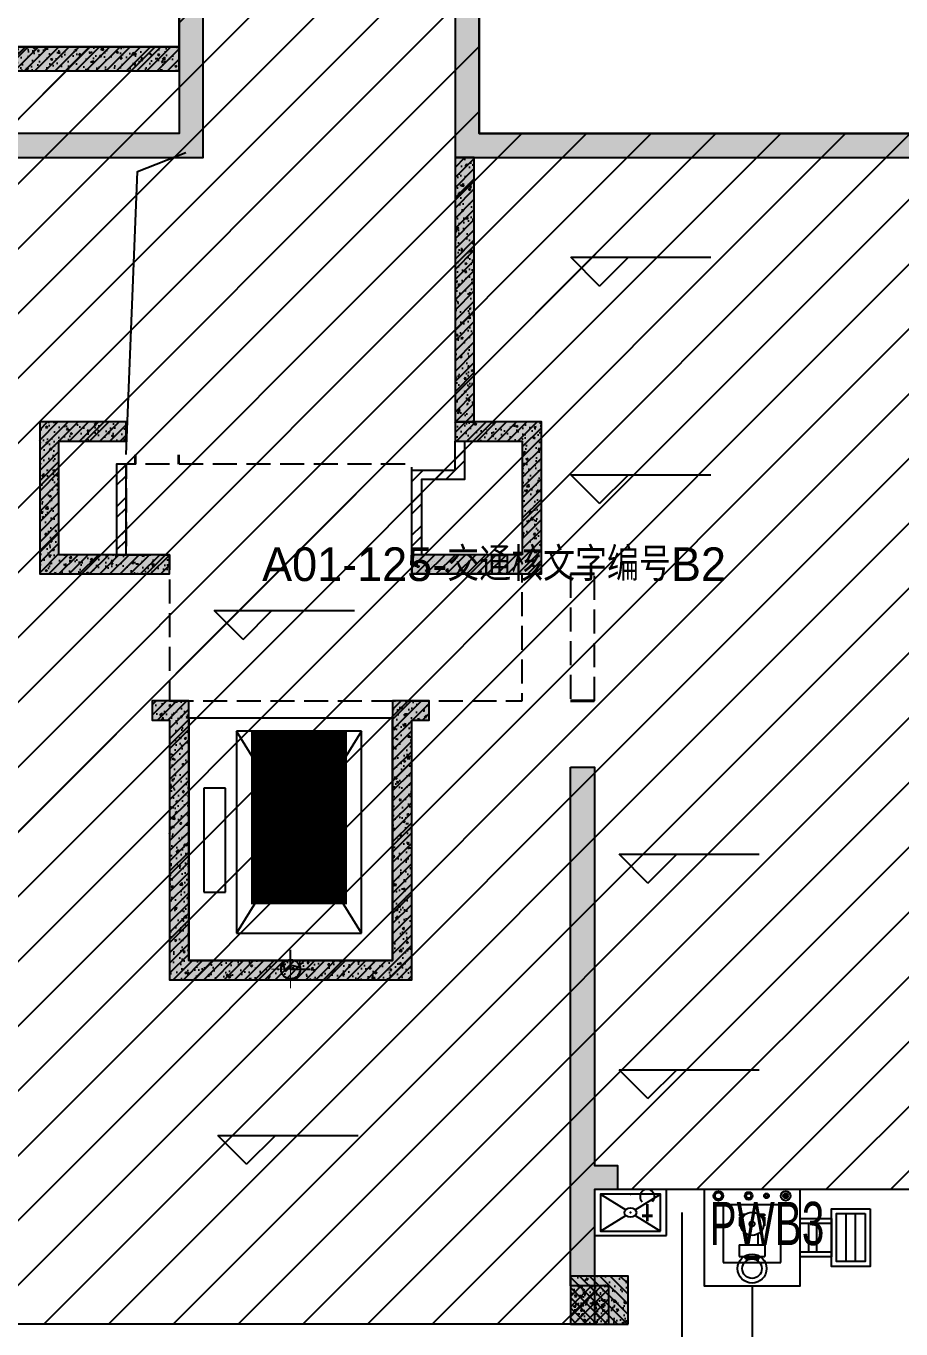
# Model space of a CAD drawing. Extents: x -1338203 to 1886333, y -783476 to 1038610.
# Drawn here: x 811754 to 820855, y -350601 to -337055 of the extents above; entities that cross this region are included whole.
import ezdxf

# ---------------------------------------------------------------- set-up
doc = ezdxf.new("R2010")
doc.units = 0
doc.header["$LTSCALE"] = 1000
doc.header["$MEASUREMENT"] = 0
for name, pattern in [('A-01-平面B2$0$DASH', [0.35, 0.25, -0.1]), ('A01-125-交通核文字编号B2$0$DASH', [0.35, 0.25, -0.1]), ('负二层集水坑及排水沟$0$负二层集水坑及排水沟$0$CONTINOUS', [0])]:
    doc.linetypes.add(name, pattern=pattern)
for name, color, linetype in [('0P-EQUIP-CW', 7, 'Continuous'), ('0P-PIPE-CW', 3, 'Continuous'), ('A-01-平面B2$0$0A-A-SYMB-ELEV', 150, 'Continuous'), ('A-01-平面B2$0$0A-B-D&W', 135, 'Continuous'), ('A-01-平面B2$0$0A-S-WALL', 255, 'Continuous'), ('A-125-交通核B2$0$0A-E-EVTR', 2, 'Continuous'), ('A-125-交通核B2$0$0A-O-HOLE', 52, 'Continuous'), ('A01-125-交通核文字编号B2$0$0A-A-SYMB-ELEV', 150, 'Continuous'), ('A01-125-交通核文字编号B2$0$0A-A-SYMB-NAME', 13, 'Continuous'), ('M01预留预埋-B2$0$0M-A-LD', 4, 'Continuous'), ('p-a-core', 1, 'Continuous'), ('S-01-墙柱B2_B1$0$0S-CC-LINE', 52, 'Continuous'), ('S-01-墙柱B2_B1$0$0S-CW-HATCH', 251, 'Continuous'), ('S-01-墙柱B2_B1$0$0S-CW-HATCH-UP', 251, 'Continuous'), ('S-01-墙柱B2_B1$0$0S-CW-LINE', 72, 'Continuous'), ('S001地下二墙柱$0$S001地下二墙柱$0$0A-P-PKNG-STRP', 40, 'Continuous'), ('S001地下二墙柱$0$S001地下二墙柱$0$0S-CC-LINE', 52, 'Continuous'), ('S001地下二墙柱$0$S001地下二墙柱$0$0S-CW-HATCH', 251, 'Continuous'), ('S001地下二墙柱$0$S001地下二墙柱$0$0S-CW-HATCH-UP', 251, 'Continuous'), ('负二层集水坑及排水沟$0$负二层集水坑及排水沟$0$0P-A-LEAD', 3, 'Continuous'), ('负二层集水坑及排水沟$0$负二层集水坑及排水沟$0$P001-预留预埋-B1$0$0A-O-FIXT', 6, 'Continuous'), ('负二层集水坑及排水沟$0$负二层集水坑及排水沟$0$P001-预留预埋-B1$0$0P-EQUIP-WW', 7, 'Continuous'), ('负二层集水坑及排水沟$0$负二层集水坑及排水沟$0$P001-预留预埋-B1$0$A-001-平面B1$0$0A-A-HATH', 8, 'Continuous'), ('负二层集水坑及排水沟$0$负二层集水坑及排水沟$0$P001-预留预埋-B1$0$A-001-平面B1$0$0A-P-ROOF-DRAN', 190, 'Continuous'), ('负二层集水坑及排水沟$0$负二层集水坑及排水沟$0$P001-预留预埋-B1$0$P001-预留预埋-B1$0$0P-EQUIP-WW', 7, 'Continuous'), ('负二层集水坑及排水沟$0$负二层集水坑及排水沟$0$给排水设备', 7, '负二层集水坑及排水沟$0$负二层集水坑及排水沟$0$CONTINOUS')]:
    doc.layers.add(name, color=color, linetype=linetype)
for name, color, linetype, plot in [('A-001-主楼相对位置参照$0$AAD-A-MARK', 6, 'Continuous', False), ('A-01-平面B2$0$AAD-A-MARK', 6, 'Continuous', False), ('A-125-交通核B2$0$AAD-A-MARK', 6, 'Continuous', False), ('A01-125-交通核文字编号B2$0$AAD-A-MARK', 6, 'Continuous', False), ('A01-125-交通核文字编号B2$0$AAD-A-XM', 6, 'Continuous', False), ('M01预留预埋-B2$0$AAD-A-MARK', 6, 'Continuous', False), ('S-01-墙柱B2_B1$0$AAD-A-MARK', 6, 'Continuous', False)]:
    doc.layers.add(name, color=color, linetype=linetype, plot=plot)
doc.styles.add('A01-125-交通核文字编号B2$0$AAD-TXT', font='aad-txt.shx', dxfattribs={"width": 0.7, "bigfont": 'aad-hztxt.shx'})
doc.styles.add('负二层集水坑及排水沟$0$负二层集水坑及排水沟$0$P001-预留预埋-B1$0$P001-预留预埋-B1$0$AAD-TXT', font='AAD-TXT.shx', dxfattribs={"width": 0.7, "height": 3, "bigfont": 'AAD-HZTXT.shx'})
pattern_1 = [(45, (0, 0), (-168.3798022700466, 168.3798022700466), []), (45, (112.25325, 0), (-168.3798022700466, 168.3798022700466), [])]
pattern_2 = [(45, (0, 0), (-53.03300858899106, 53.03300858899107), []), (49.99999999999999, (0, 0), (215.178054780226, -18.82564049477853), [22.5, -247.5]), (355, (0, 0), (-41.6254000839, 225.6576401100035), [18, -198]), (100.4514, (17.9315039999783, -1.568802000023425), (173.5528145142065, 206.8318626182861), [19.122057, -210.3426336]), (46.18420000000002, (0, 60), (320.1723145876933, -49.65570429870542), [33.74999999999972, -371.2499999999977]), (96.6356, (26.68102349992841, 55.86200790014118), (280.398811664611, 292.2353612701325), [28.6830864, -315.5139]), (351.1842, (0, 60), (280.3985835400882, 292.2355802775974), [27, -297]), (21, (30, 45), (179.0721156355385, -120.7856671996016), [22.5, -247.5]), (326.0000000000001, (30, 45), (72.99459957647451, 217.5450135140559), [18, -198]), (71.4514, (44.92266990011558, 34.93451819987968), (252.066788574447, 96.75914901298572), [19.122057, -210.3426336]), (37.50000000000001, (0, 0), (3.647956595187201, 99.86815614939344), [0, -195.6, 0, -201, 0, -198.75]), (7.499999999999999, (0, 0), (78.92086123264458, 118.3235135647081), [0, -114.6, 0, -191.1, 0, -75.75]), (327.5, (-66.89999999990687, 0), (160.1467308517227, -6.766461520313927), [0, -75, 0, -234, 0, -310.5]), (317.5, (-96.89999999990687, 0), (174.9558508027159, 30.03149469969532), [0, -97.5, 0, -155.4, 0, -220.5])]

# ---------------------------------------------------------------- blocks, each defined once
blk = doc.blocks.new('A-001-主楼相对位置参照')
at = {"layer": 'A-001-主楼相对位置参照$0$AAD-A-MARK'}
blk.add_lwpolyline([(47081.23301893484, -183159.9998517036), (49201.23301893485, -183159.9998521805), (49201.23301899446, -180639.99985075), (47081.23301899445, -180639.9998502731)], close=True, dxfattribs=at)
blk = doc.blocks.new('A-125-交通核B2$0$xx')
at = {"layer": 'A-125-交通核B2$0$0A-E-EVTR'}
for p, q in [((1798.285380422996, 2384.999999999971), (498.2853804229962, 2384.999999999971)), ((498.2853804229962, 2384.999999999971), (498.2853804229962, 285.0000000000146)), ((1798.285380422996, 285.0000000000146), (498.2853804229962, 2384.999999999971)), ((1798.285380422996, 2384.999999999971), (498.2853804229962, 285.0000000000146)), ((1798.285380422996, 285.0000000000146), (1798.285380422996, 2384.999999999971)), ((380.830784950449, 1791.391621498824), (155.8307849504491, 1791.391621498824)), ((155.8307849504491, 1791.391621498824), (155.8307849504489, 711.3916214987657)), ((380.830784950449, 711.3916214987657), (380.830784950449, 1791.391621498824)), ((155.8307849504489, 711.3916214987657), (380.830784950449, 711.3916214987657)), ((498.2853804229962, 285.0000000000146), (1798.285380422996, 285.0000000000146))]:
    blk.add_line(p, q, dxfattribs=at)
blk = doc.blocks.new('A-125-交通核B2')
h = blk.add_hatch()
h.set_pattern_fill('ANSI32', color=256, scale=50)
h.set_pattern_definition(pattern_1)
h.paths.add_polyline_path([(1360, 4310), (1260, 4310), (1260, 5189.999999999886), (1710, 5189.999999999886), (1710, 5489.999999999884), (1810, 5489.999999999883), (1810, 5089.999999999886), (1360, 5089.999999999886)])
h = blk.add_hatch()
h.set_pattern_fill('ANSI32', color=256, scale=50)
h.set_pattern_definition(pattern_1)
h.paths.add_polyline_path([(-1712.500000000002, 5250), (-1810, 5250), (-1810, 4310), (-1712.500000000002, 4310)])
for points in [[(1360, 4310), (1260, 4310), (1260, 5189.999999999886), (1710, 5189.999999999886), (1710, 5489.999999999884), (1810, 5489.999999999883), (1810, 5089.999999999886), (1360, 5089.999999999886)], [(-1712.500000000002, 5250), (-1810, 5250), (-1810, 4310), (-1712.500000000002, 4310)]]:
    blk.add_lwpolyline(points, close=True)
at = {"layer": 'A-125-交通核B2$0$0A-O-HOLE', "flags": 128}
blk.add_lwpolyline([(-1710, 5350), (-1593.142190692946, 8294.126962363254), (-1090, 8489.999999949592)], dxfattribs=at)
at = {"layer": 'A-125-交通核B2$0$AAD-A-MARK'}
for q in [(0, 200), (200, 0)]:
    blk.add_line((0, 0), q, dxfattribs=at)
blk.add_circle((0, 0), 100, dxfattribs=at)
blk.add_blockref('A-125-交通核B2$0$xx', (-1060, 90))
blk = doc.blocks.new('A01-125-交通核文字编号B2')
at = {"layer": 'A01-125-交通核文字编号B2$0$0A-A-SYMB-ELEV'}
for p, q in [((-494.5125119400909, 3428.45492932036), (-794.5125119400909, 3728.45492932036)), ((-794.5125119400909, 3728.45492932036), (664.0464705591439, 3728.45492932036)), ((-494.5125119400909, 3428.45492932036), (-194.5125119400909, 3728.45492932036))]:
    blk.add_line(p, q, dxfattribs=at)
at = {"layer": 'A01-125-交通核文字编号B2$0$0A-A-SYMB-NAME', "linetype": 'A01-125-交通核文字编号B2$0$DASH', "flags": 128}
blk.add_lwpolyline([(-1260, 2789.999999998254), (2410, 2789.999999997007), (2410, 4110), (1260, 4110), (1260, 5250), (-1709.999999999999, 5250.000000000003), (-1712.500000000002, 4310), (-1260, 4310)], close=True, dxfattribs=at)
at = {"layer": 'A01-125-交通核文字编号B2$0$AAD-A-MARK'}
for q in [(0, 200), (200, 0)]:
    blk.add_line((0, 0), q, dxfattribs=at)
blk.add_circle((0, 0), 100, dxfattribs=at)
at = {"layer": 'A01-125-交通核文字编号B2$0$AAD-A-XM', "style": 'A01-125-交通核文字编号B2$0$AAD-TXT'}
blk.add_text('A01-125-交通核文字编号B2', height=350, dxfattribs=at).set_placement((-296.6812086407444, 4036.037805302753))
blk = doc.blocks.new('A-01-平面B2')
at = {"layer": 'A-01-平面B2$0$0A-A-SYMB-ELEV'}
for p, q in [((3213.121388485655, 7102.352851792937), (2913.121388485655, 7402.352851792937)), ((2913.121388485655, 7402.352851792937), (4371.68037098489, 7402.352851792937)), ((3213.121388485655, 7102.352851792937), (3513.121388485655, 7402.352851792937)), ((3213.121388485655, 4841.446363672381), (2913.121388485655, 5141.446363672381)), ((2913.121388485655, 5141.446363672381), (4371.68037098489, 5141.446363672381)), ((3213.121388485655, 4841.446363672381), (3513.121388485655, 5141.446363672381)), ((3716.614833111409, 895.2742673113244), (3416.614833111409, 1195.274267311324)), ((3416.614833111409, 1195.274267311324), (4875.173815610644, 1195.274267311324)), ((3716.614833111409, 895.2742673113244), (4016.614833111409, 1195.274267311324)), ((3716.614833111409, -1344.727083853679), (3416.614833111409, -1044.727083853679)), ((3416.614833111409, -1044.727083853679), (4875.173815610644, -1044.727083853679)), ((3716.614833111409, -1344.727083853679), (4016.614833111409, -1044.727083853679)), ((-457.4148710644804, -2026.964943459432), (-757.4148710644804, -1726.964943459432)), ((-757.4148710644804, -1726.964943459432), (701.1441114347544, -1726.964943459432)), ((-457.4148710644804, -2026.964943459432), (-157.4148710644804, -1726.964943459432))]:
    blk.add_line(p, q, dxfattribs=at)
at = {"layer": 'A-01-平面B2$0$0A-B-D&W', "linetype": 'A-01-平面B2$0$DASH'}
blk.add_lwpolyline([(2910, 2789.999999998952), (3160, 2789.999999998952), (3160, 4110), (2910, 4110)], close=True, dxfattribs=at)
at = {"layer": 'A-01-平面B2$0$AAD-A-MARK'}
for q in [(0, 200), (200, 0)]:
    blk.add_line((0, 0), q, dxfattribs=at)
blk.add_circle((0, 0), 100, dxfattribs=at)
blk.add_blockref('A-125-交通核B2', (0, 0))
at = {"layer": 'A-01-平面B2$0$0A-S-WALL'}
blk.add_blockref('A01-125-交通核文字编号B2', (0, 0), dxfattribs=at)
blk = doc.blocks.new('A-001-主楼组合参照B2')
at = {"ltscale": 0.002}
h = blk.add_hatch(dxfattribs=at)
h.set_pattern_fill('ANSI31', color=8, scale=300)
h.set_pattern_definition([(45, (-290759.7580399357, -7878.096521442116), (-336.7596045400933, 336.7596045400933), [])])
h.paths.add_polyline_path([(66281.2331245013, -186940.2985313081), (66281.2331245013, -185540.2985321602), (62441.23312550061, -185540.2987123799), (62441.23312550061, -181550.2985321602), (55141.23312550061, -181550.2985321602), (55141.23312550061, -185540.2990549848), (51301.23103445512, -185540.2992352045), (51301.23103445512, -186940.2985283216), (44981.23312550061, -186940.298366589), (44981.23312550061, -185540.2985321603), (41131.23316977848, -185540.2985321603), (41131.23316977848, -181650.298521692), (37391.68398198416, -181650.298521692), (37391.68398198416, -179560.2984945478), (38191.2331748188, -179560.2985321605), (38191.2331748188, -176360.2984955478), (41051.23312550061, -176360.2985331602), (41051.2331735522, -174560.2985321603), (42851.29555012775, -174560.2985321603), (42851.2331690148, -173660.2985216923), (46981.23312550061, -173660.2985321605), (46981.23312550061, -172090.2984945478), (50101.2331740607, -172090.2985321603), (50101.23312550061, -174560.2984945478), (67481.2331245013, -174560.2984945478), (67481.2331245013, -172090.2985321603), (70601.23312550061, -172090.2984945478), (70601.2331735522, -174560.2984945478), (76531.2331740607, -174560.2984945478), (76531.2331740607, -176360.2984955478), (79391.23312550061, -176360.2984955478), (79391.2331740607, -179560.2984945478), (80191.23312550061, -179560.2984945478), (80191.2331740607, -182110.2984945478), (81091.2331740607, -182110.2985321603), (81091.23312550061, -185540.2984945478), (72601.23312550061, -185540.2984945478), (72601.23312550061, -186940.2984953998)])
h.paths.add_polyline_path([(2291.232276478084, -185540.2985785123), (9781.232275478309, -185540.2985785123), (9781.232275478309, -186540.298578512), (9631.232276478084, -186540.2985785118), (9631.232276478084, -186940.2985785123), (16251.23227647808, -186940.2985785123), (16251.23227647808, -186540.2985785118), (16101.23227547831, -186540.298578512), (16101.23227547831, -185540.2985785123), (23691.23227547831, -185540.2985785123), (23691.23227547831, -179560.2985785123), (22891.23227547831, -179560.2985785123), (22891.23227547831, -176360.2985785123), (20031.23227547831, -176360.2985785123), (20031.23227547831, -174560.2985785123), (18231.13172222464, -174560.2985785123), (18231.13172222464, -173660.2985785123), (14101.23227547831, -173660.2985785123), (14101.23227547831, -172090.2985785123), (10981.23227547831, -172090.2985785123), (10981.23227547831, -174560.2985785123), (-6398.767723521916, -174560.2985785123), (-6398.767723521916, -172090.2985785123), (-9518.767724521691, -172090.2985785123), (-9518.767724521691, -174560.2985785123), (-15448.76772452169, -174560.2985785123), (-15448.76772452169, -176360.2985785123), (-18308.76772452169, -176360.2985785123), (-18308.76772452169, -179560.2985785123), (-19108.76772452169, -179560.2985785123), (-19108.76772452169, -181610.2985785122), (-20008.76772452169, -181610.2985785122), (-20008.76772452169, -185540.2985785253), (-11518.76772452169, -185540.2985785123), (-11518.76772502181, -186540.2985785123), (-11668.7677235154, -186540.2985785123), (-11668.7677235154, -186940.2985785123), (-5048.767723521916, -186940.2985785123), (-5048.767723515397, -186540.2985785123), (-5198.767723515397, -186540.2985785123), (-5198.767723521916, -185540.2985785123), (-1358.767723515397, -185540.2985785123), (-1358.767723515397, -181550.2985785122), (2291.232276478084, -181550.2985785122)])
h.paths.add_polyline_path([(-109958.7612749783, -168806.1891832975), (-109958.7612691789, -173536.1891834346), (-109708.7612749792, -173536.1891833699), (-103818.7612749829, -173536.1891834874), (-103818.761274982, -177236.1891834413), (-99248.76127499505, -177236.1891834215), (-99248.76127499505, -178036.18918342), (-92868.76126927859, -178036.18918342), (-92868.76126927952, -177236.1891834659), (-71298.76126929256, -177236.189183469), (-71298.76126929256, -178036.18918342), (-64918.7612635761, -178036.18918342), (-64918.76126357983, -177236.1891834659), (-54208.76126359007, -177236.1891834659), (-54208.761263591, -168806.1891834316), (-59108.76126921247, -168806.1891711009), (-59108.76126921247, -167906.1891711006), (-62058.76126937452, -167906.189171247), (-62058.76126937452, -168806.1891711009), (-64368.7612635761, -168806.1891832975), (-64368.7612635761, -167456.1891832975), (-66168.76126925531, -167456.1891832975), (-66168.76126925531, -165386.1891709544), (-69468.76126918918, -165386.1891709558), (-69468.76126920874, -167386.1891832859), (-71848.76126930187, -167386.1891832851), (-71848.76126924413, -168806.189183286), (-82158.76126925531, -168806.1891771933), (-82158.76126917521, -167906.1891709485), (-85208.7612691957, -167906.1891711006), (-85208.7612691957, -168806.1891711009), (-92318.76126924134, -168806.1891835518), (-92318.76126926276, -167386.1891837005), (-94698.76126924786, -167386.1891834291), (-94698.76126925531, -165386.1891709551), (-97998.76126925531, -165386.1891709539), (-97998.76126925531, -167456.1891834188), (-99798.76126925158, -167456.1891834186), (-99798.76127499505, -168806.1891832975)])
h.paths.add_polyline_path([(-115663.7569348987, -225243.7857859249), (-115663.7569348987, -225843.7857859249), (-115413.7569348987, -225843.7857859249), (-115413.7569348987, -225243.7857859249), (-114083.7569348987, -225243.7857859249), (-114083.7569348987, -225843.7857859249), (-113833.7569348987, -225843.7857859249), (-113833.7569348987, -225243.7857859249), (-112008.7569348987, -225243.7857859248), (-112008.7569348987, -225843.7857859249), (-111588.7569348987, -225843.7857859249), (-111588.7569348987, -225243.7857859249), (-92908.75693489867, -225243.7857859249), (-92908.75693489867, -225843.7857859249), (-92488.75693489867, -225843.7857859249), (-92488.75693489867, -225243.7857859249), (-90663.75693489867, -225243.7857859249), (-90663.75693489867, -225843.7857859249), (-90413.75693489867, -225843.7857859249), (-90413.75693489867, -225243.7857859249), (-89083.75693489867, -225243.7857859249), (-89083.75693489867, -225843.7857859249), (-88833.75693489867, -225843.7857859249), (-88833.75693489867, -225243.7857859252), (-82963.75693489867, -225243.7857859252), (-82963.75693489867, -225843.7857859249), (-82713.75693489867, -225843.7857859249), (-82713.75693489867, -225243.7857859249), (-81383.75693489867, -225243.7857859249), (-81383.75693489867, -225843.7857859249), (-81133.75693489867, -225843.7857859249), (-81133.75693489867, -225243.7857859249), (-79308.75693489867, -225243.7857859249), (-79308.75693489867, -225843.7857859249), (-78888.75693489867, -225843.7857859249), (-78888.75693489867, -225243.7857859249), (-60208.75693489867, -225243.7857859248), (-60208.75693489867, -225843.7857859249), (-59788.75693489867, -225843.7857859249), (-59788.75693489867, -225243.7857859249), (-57963.75693489867, -225243.7857859249), (-57963.75693489867, -225843.7857859249), (-57713.75693489867, -225843.7857859249), (-57713.75693489867, -225243.7857859249), (-56383.75693489867, -225243.7857859249), (-56383.75693489867, -225843.7857859249), (-56133.75693489867, -225843.7857859249), (-56133.75693489867, -225243.7857859249), (-53248.75693489867, -225243.7857859249), (-53248.75693488936, -216463.7857859784), (-53248.75693488843, -216463.7857880258), (-56518.75693488098, -216463.785787997), (-56518.75693485443, -216463.7857859249), (-59958.75693489867, -216463.7857859248), (-59958.75693489867, -215463.7857859249), (-67988.75693489867, -215463.7857859249), (-67988.75693489867, -211893.7857859249), (-71108.75693489867, -211893.7857859249), (-71108.75693489867, -215463.7857859249), (-79138.75693489867, -215463.7857859249), (-79138.75693489867, -216463.7857859249), (-81758.75504769175, -216463.7857608667), (-81758.75504769175, -215463.785828924), (-83908.76013395959, -215463.7857370347), (-83908.76013395959, -216463.7856689774), (-86598.75693489867, -216463.7856940356), (-87848.75693495455, -216463.7857859249), (-92658.75693489867, -216463.7857859249), (-92658.75693489867, -215463.7857859249), (-100688.7569348987, -215463.7857859249), (-100688.7569348987, -211893.7857859249), (-103808.7569348987, -211893.7857859249), (-103808.7569349583, -215463.7857859249), (-111838.7569348987, -215463.7857859249), (-111838.7569348987, -215463.778743452), (-114238.7569348931, -215463.7788353413), (-114238.7569348931, -215463.7856940356), (-116458.756825553, -215463.7857859285), (-116458.7570442806, -216463.7857859212), (-118548.7571535825, -216463.7856940356), (-118548.7570442406, -221293.7879517402), (-119248.7632341522, -221293.7879937084), (-119248.7632341522, -221893.7879937084), (-118548.7602174289, -221893.7879937084), (-118548.7569348987, -223843.7809536252), (-119248.763234115, -223843.7809955936), (-119248.763234115, -224443.7809955936), (-118548.7569348987, -224443.7809536252), (-118548.7569348987, -225243.7857859249)])
h.paths.add_polyline_path([(-11948.76700253668, -235160.2985359748), (-15608.76700253668, -235160.2985359748), (-15608.76700253668, -237713.5560672852), (-16508.76700253668, -237713.5560672852), (-16508.76700253668, -241140.2985359879), (-8018.767002536682, -241140.2985359748), (-8018.767003037734, -242140.2985359748), (-8168.767002536682, -242140.2985359748), (-8168.767002536682, -242540.2985359748), (-1548.767002536682, -242540.298535975), (-1548.767002536682, -242140.298535975), (-1698.767001538305, -242140.2985359748), (-1698.767001538305, -241140.298535975), (13281.23299746332, -241140.298535975), (13281.23299746332, -242140.2985359748), (13131.23299746332, -242140.2985359748), (13131.23299746332, -242540.2985359748), (19751.23299746332, -242540.2985359748), (19751.23299746332, -242140.2985359748), (19601.23299746332, -242140.2985359748), (19601.23299746332, -241140.2985359748), (27191.23299746332, -241140.2985359748), (27191.23299746332, -239340.2985359748), (27191.23304551211, -239340.2985359748), (27191.23304551211, -237140.2985358062), (27191.23299746332, -237140.2985358062), (27191.23299746332, -235250.2984237619), (23441.23299746332, -235250.2984237619), (23441.23299746332, -230950.2983570985), (23441.23299746332, -230160.2985359748), (21531.23299746332, -230160.2985359753), (17601.23299746332, -230160.2985359753), (17601.52712125261, -227690.2985359748), (14481.52712125261, -227690.2985359748), (14481.23299746332, -230160.2985359748), (-2898.767001538305, -230160.2985359748), (-2898.767001538305, -227690.2985359748), (-6018.767002536682, -227690.2985359748), (-6018.767002536682, -230160.2985359748), (-9948.767002536682, -230160.2985359748), (-11948.76700253668, -230160.2985359748)])
h.paths.add_polyline_path([(67491.23229324841, -237139.9998558274), (67491.23229401116, -235159.999855996), (71151.23229324794, -235159.999855996), (71151.23229324841, -234559.999855996), (73051.23229324841, -234559.999855996), (73051.23229324841, -230159.9998559959), (77081.23229324841, -230159.999855996), (77080.93816945818, -227689.999855996), (80200.93816945818, -227689.999855996), (80201.23229324841, -230159.999855996), (97581.23229224817, -230159.999855996), (97581.23229224817, -227689.999855996), (100701.2322932484, -227689.999855996), (100701.2322932484, -230159.999855996), (104631.2322932484, -230159.999855996), (106631.2322932484, -230159.999855996), (106631.2322932484, -231959.999855996), (109491.2322932484, -231959.999855996), (109491.2322932484, -235159.999855996), (110291.2322932484, -235159.999855996), (110291.2322932484, -237713.257387306), (111191.2322932484, -237713.257387306), (111191.2322932484, -241139.999856009), (102701.2322932484, -241139.999855996), (102701.2322937485, -242139.999855996), (102851.2322932484, -242139.999855996), (102851.2322932484, -242539.999855996), (96231.23229324841, -242539.999855996), (96231.23229324841, -242139.999855996), (96381.23229224817, -242139.999855996), (96381.23229224817, -241139.999855996), (81401.23229324841, -241139.999855996), (81401.23229324841, -242139.999855996), (81551.23229324841, -242139.9998559955), (81551.23229324841, -242539.999855996), (74931.23229324841, -242539.999855996), (74931.23229324841, -242139.999855996), (75081.23229324841, -242139.999855996), (75081.23229324841, -241139.999855996), (67491.23229324841, -241139.999855996), (67491.23229324841, -239339.999855996)])
h.paths.add_polyline_path([(11810.72601094865, -302464.7122348832), (13795.7470119854, -302220.4619652765), (17696.32407989795, -301740.5088564857), (17394.38181419042, -299289.0335956084), (20491.02751642303, -298908.0015827207), (20792.96978213009, -301359.476843597), (25884.45497300685, -300732.9864286719), (26492.75564002548, -305675.69523174), (29132.84460410872, -305350.8410156242), (28524.54393708915, -300408.1322125561), (38042.87436600938, -299236.9331309021), (37741.22402247298, -296785.4219499681), (40837.86972569837, -296404.3899369583), (41139.52006923431, -298855.9011178924), (45040.10263646976, -298375.947332428), (47025.13193277246, -298131.6960421153), (47635.76015855395, -303094.2692828734), (50474.35205226694, -302744.9899377254), (51268.3637707883, -302647.2894216004), (51580.18199404958, -305181.4349219284), (52178.19982720283, -310041.5235503284), (48297.46755293082, -310519.0348228897), (48117.94285455183, -309060.0382901131), (44465.48894935404, -309509.4606642824), (44587.61459500552, -310501.9753123728), (44736.49179173284, -310483.6564656604), (44785.34204979544, -310880.6623249209), (38214.89507903275, -311689.1340958558), (38166.04482097016, -311292.1282365952), (38314.92201720015, -311273.8093899438), (38192.79637204413, -310281.2947417925), (23324.92694372847, -312110.7369061121), (23447.05258888449, -313103.2515542634), (23595.92978610727, -313084.9327074896), (23644.78004416986, -313481.9385667506), (17074.33307340764, -314290.4103376855), (17025.48281534505, -313893.4044784249), (17174.36001256783, -313875.0856316515), (17052.23436741135, -312882.5709835001), (1787.359078842448, -314760.8634060043), (1909.484723998467, -315753.3780541557), (2058.361921221251, -315735.0592073823), (2107.212179283844, -316132.0650666428), (-4463.234791478375, -316940.5368375777), (-4512.085049540969, -316543.5309783171), (-4363.20785231865, -316525.2121315437), (-4485.333497474669, -315532.6974833923), (-12911.78286028025, -316569.5442107695), (-13330.67382316641, -313165.21896761), (-12437.4106398311, -313055.3058869696), (-12507.02225759183, -312489.5725373559), (-12748.83103498048, -310524.3935341835), (-11954.81931645959, -310426.6930180584), (-12345.62138095987, -307250.6461439739), (-9507.029487246415, -306901.3667988268), (-9726.855648528086, -305114.8404321541), (-7940.226588892518, -304895.8488561726), (-8050.13966953312, -304002.5856728373), (-3951.156865628669, -303497.3721730416), (-4142.894128524465, -301939.124175443), (-1046.248426291859, -301558.0921625552), (-744.5980827559251, -304009.6033434892), (7185.593955974327, -303033.8194386902), (7796.222181755817, -307996.3926794484), (12421.35423673061, -307427.2854756413)])
h.paths.add_polyline_path([(118675.7859663961, -301882.809409273), (118078.7053500742, -297020.9645447106), (118078.5068137946, -297019.3479245001), (118009.0274021446, -296453.598323043), (117767.6778670328, -294488.3628660979), (116973.6433389063, -294585.8778297879), (116583.5834841465, -291409.7397172834), (113744.9100460953, -291758.3557124749), (113525.5013777933, -289971.7780241912), (111540.4150574778, -290215.565433416), (107639.7204380578, -290694.6076925431), (107338.9349182204, -288242.9902351153), (104242.2002585281, -288623.2985935061), (104542.9857783655, -291074.916050934), (87292.58565581567, -293193.4286369771), (86991.5082054229, -290741.8470313875), (83894.77354474016, -291122.1553899002), (84195.85099513293, -293573.7369954897), (80295.15637571295, -294052.7792546166), (78310.07005539746, -294296.5666638416), (78919.53857846209, -299259.28246463), (76080.86514040898, -299607.8984598218), (75286.8306122825, -299705.4134235118), (75598.05663160351, -302239.6317223347), (76015.75496586668, -305640.8215212679), (83549.15755146206, -304715.6483032462), (83671.05125557748, -305708.191463465), (83522.16978205112, -305726.4755190959), (83570.92726389621, -306123.4927831589), (90141.56298413989, -305316.5564586243), (90092.80550229526, -304919.5391945612), (89943.9240292625, -304937.8232501313), (89822.03032465023, -303945.2800899736), (104690.3268628216, -302119.3123950005), (104812.2205674339, -303111.8555551582), (104663.3390934102, -303130.1396108497), (104712.0965752553, -303527.1568749131), (111282.7322954994, -302720.2205503787), (111233.9748136543, -302323.2032863157), (111085.0933396306, -302341.4873420075), (110963.1996350179, -301348.9441818497), (114616.7046459892, -300901.0549714464), (114795.7921093565, -302359.3094186358)])
at = {"color": 3, "flags": 128}
blk.add_lwpolyline([(55141.23312550061, -185540.2990549848), (51301.23103445512, -185540.2992352045), (51301.23103445512, -186940.2985283216), (44981.23312550061, -186940.298366589), (44981.23312550061, -185540.2985321603), (41131.23316977848, -185540.2985321603), (41131.23316977848, -181650.298521692), (37391.68398198416, -181650.298521692), (37391.68398198416, -179560.2984945478), (38191.2331748188, -179560.2985321605), (38191.2331748188, -176360.2984955478), (41051.23312550061, -176360.2985331602), (41051.2331735522, -174560.2985321603), (42851.29555012775, -174560.2985321603), (42851.2331690148, -173660.2985216923), (46981.23312550061, -173660.2985321605), (46981.23312550061, -172090.2984945478), (50101.2331740607, -172090.2985321603), (50101.23312550061, -174560.2984945478), (67481.2331245013, -174560.2984945478)], dxfattribs=at)
for name, p in [('A-001-主楼相对位置参照', (0, 0)), ('A-01-平面B2', (48141.23301892844, -183249.9998517036))]:
    blk.add_blockref(name, p)
blk = doc.blocks.new('负二层集水坑及排水沟$0$负二层集水坑及排水沟$0$P001-预留预埋-B1$0$EREF')
at = {"layer": '负二层集水坑及排水沟$0$负二层集水坑及排水沟$0$P001-预留预埋-B1$0$P001-预留预埋-B1$0$0P-EQUIP-WW'}
for p, q in [((81747.61029841239, 163901.8890703158), (81729.8301059063, 163919.6692628131)), ((81767.15199817432, 163904.7980108609), (81732.73904644139, 163939.2109625765)), ((81777.32869463315, 163917.071954704), (81745.01299027959, 163949.3876590416)), ((81103.99980262993, 163834.5187664595), (81103.99980277999, 163234.5187664595)), ((81703.99980262993, 163834.5187666095), (81103.99980262993, 163834.5187664595)), ((81703.99980277999, 163234.5187666095), (81703.99980262993, 163834.5187666095)), ((81273.99396533542, 163705.8754898618), (81273.99144363916, 163614.7692400278)), ((81273.99396533542, 163705.8754898618), (81306.35644787084, 163705.8745941126)), ((81273.99476870784, 163734.9004898267), (81273.99432239006, 163718.7754898328)), ((81273.99432239006, 163718.7754898328), (81317.24217958655, 163718.7742927913)), ((81273.99476870784, 163734.9004898267), (81336.54807109112, 163734.8987584369)), ((81471.45709098649, 163734.8950243401), (81534.01039336977, 163734.8932929503)), ((81490.76208985527, 163718.7694899978), (81534.00994705176, 163718.7682929563)), ((81501.64710746217, 163705.8691887345), (81534.00958999735, 163705.8682929853)), ((81534.00958999735, 163705.8682929853), (81534.00706830132, 163614.7620431513)), ((81534.01039336977, 163734.8932929503), (81534.00994705176, 163718.7682929563)), ((81273.99144363916, 163614.7692400278), (81284.68583291885, 163614.7689440218)), ((81344.53595044499, 163529.2100339993), (81344.53282884212, 163416.4297876656)), ((81463.45782528038, 163529.2067424044), (81463.4547036775, 163416.4264960708)), ((81523.31267902162, 163614.762339157), (81534.00706830132, 163614.7620431513)), ((81269.95470393036, 163416.4318518857), (81269.95135654567, 163295.4943520515)), ((81269.95470393036, 163416.4318518857), (81538.03282858926, 163416.4244318501)), ((81538.03282858926, 163416.4244318501), (81538.02948120458, 163295.4869320159)), ((81103.99980277999, 163234.5187664595), (81703.99980277999, 163234.5187666095)), ((81269.95135654567, 163295.4943520515), (81538.02948120458, 163295.4869320159)), ((81328.00117794855, 163289.042745321), (81328.00092131586, 163279.7708703009)), ((81328.00092131586, 163279.7708703009), (81479.9790461146, 163279.7666637546)), ((81328.00117794855, 163289.042745321), (81479.97930274729, 163289.0385387747)), ((81344.52904629766, 163279.770412825), (81344.52829115733, 163252.4879858228)), ((81344.52948145743, 163295.4922878309), (81344.52930293034, 163289.0422878451)), ((81463.45092113281, 163279.7671212302), (81463.45016599249, 163252.484694228)), ((81463.45135629282, 163295.4889962365), (81463.45117776573, 163289.0389962508)), ((81479.97930274729, 163289.0385387747), (81479.9790461146, 163279.7666637546))]:
    blk.add_line(p, q, dxfattribs=at)
blk.add_lwpolyline([(80903.99977579265, 163992.4480580656), (80903.99977579288, 162992.4480584114), (81903.99980282591, 162992.4480584117), (81903.99980282568, 163992.4480580659)], close=True, dxfattribs=at)
for centre, radius in [((81053.9998025712, 163926.0587668021), 50), ((81053.9998025712, 163926.0587668021), 35), ((81368.99980261753, 163926.0587668471), 40), ((81368.99980261753, 163926.0587668471), 25), ((81553.9998025677, 163926.0587669146), 25), ((81553.9998025677, 163926.0587669146), 15), ((81753.99980256421, 163926.058766977), 50), ((81753.99980256421, 163926.058766977), 25), ((81403.99980268005, 163634.5187665344), 120.9374998739999), ((81403.99980268005, 163634.5187665344), 26.99999999999999), ((81403.98694872367, 163170.1187671535), 150.9703123427099), ((81403.98694872367, 163170.1187671535), 101.58749989416)]:
    blk.add_circle(centre, radius, dxfattribs=at)
at = {"layer": '负二层集水坑及排水沟$0$负二层集水坑及排水沟$0$P001-预留预埋-B1$0$P001-预留预埋-B1$0$0P-EQUIP-WW', "style": '负二层集水坑及排水沟$0$负二层集水坑及排水沟$0$P001-预留预埋-B1$0$P001-预留预埋-B1$0$AAD-TXT', "width": 0.7}
blk.add_text('PWB3', height=450, dxfattribs=at).set_placement((80962.00343599805, 163413.9803956008, 3000))
blk = doc.blocks.new('负二层集水坑及排水沟$0$负二层集水坑及排水沟$0$A$C2D5B4FF3')
at = {"layer": '负二层集水坑及排水沟$0$负二层集水坑及排水沟$0$P001-预留预埋-B1$0$A-001-平面B1$0$0A-A-HATH'}
h = blk.add_hatch(dxfattribs=at)
h.set_pattern_fill('STEEL', color=256, scale=150, angle=494.9999949379019)
h.set_pattern_definition([(179.9999949379017, (-208179.9967379753, -40365.79950105213), (-2.103841059062763e-05, -238.1249999999991), []), (179.9999949379017, (-208264.1866465484, -40449.98939474905), (-2.103841059062763e-05, -238.1249999999991), [])])
h.paths.add_polyline_path([(49.99629068514332, 327.5966271508369), (349.9886301464867, 327.5966271508369), (349.9848173339851, 0.003239952668081969), (49.9923646573443, 0.003239952668081969)])
at = {"layer": '负二层集水坑及排水沟$0$负二层集水坑及排水沟$0$P001-预留预埋-B1$0$0P-EQUIP-WW'}
for p, q in [((449.9924789767247, 577.5966085673426), (-50.00752099347301, 577.5966457190807)), ((449.9924715763191, 477.5966085822438), (-50.00752842368092, 477.5966457190807))]:
    blk.add_line(p, q, dxfattribs=at)
for points in [[(-100.0075098776724, 727.5966494343593), (499.9924901372287, 727.5966048822156), (499.9924604307162, 327.5966048673145), (-100.0075395990862, 327.5966494343593)], [(-50.00751359283458, 677.5966457190807), (449.9924864220666, 677.5966085673426), (449.9924641310936, 377.596608597145), (-50.00753588380758, 377.5966457190807)]]:
    blk.add_lwpolyline(points, close=True, dxfattribs=at)
at = {"layer": '负二层集水坑及排水沟$0$负二层集水坑及排水沟$0$P001-预留预埋-B1$0$A-001-平面B1$0$0A-P-ROOF-DRAN'}
for points in [[(0, 0.003239952668081969), (-3.573950380086899e-08, 327.5966271508369), (399.9849208673695, 327.5966271508369), (399.9946010485291, -0.003239952551666647)], [(49.99247783690225, 327.5966271508369), (349.9848172982456, 327.5966271508369), (349.9848173339851, 0.003239952668081969), (49.9923646573443, 0.003239952668081969)]]:
    blk.add_lwpolyline(points, close=True, dxfattribs=at)
blk = doc.blocks.new('负二层集水坑及排水沟$0$负二层集水坑及排水沟$0$P001-预留预埋-B1$0$$lvtry$00000191')
at = {"color": 0}
for p, q in [((-250, -50, 1e-08), (-39.04344047215272, -218.7652476222793, 1e-08)), ((39.04344047215272, -218.7652476222793, 1e-08), (250, -50, 1e-08)), ((-250, -450, 1e-08), (-39.04344047215272, -281.2347523777207, 1e-08)), ((39.04344047215272, -281.2347523777244, 1e-08), (250, -450, 1e-08))]:
    blk.add_line(p, q, dxfattribs=at)
at = {"color": 0, "elevation": 1e-08}
for points in [[(300, -500), (300, 0), (-300, 0), (-300, -500)], [(250, -450), (250, -50), (-250, -50), (-250, -450)]]:
    blk.add_lwpolyline(points, close=True, dxfattribs=at)
at = {"color": 0}
blk.add_circle((0, -250, 1e-08), 50, dxfattribs=at)
for p in [(0, -50, 1e-08), (0, -250, 1e-08)]:
    blk.add_point(p, dxfattribs=at)
blk = doc.blocks.new('负二层集水坑及排水沟')
at = {"layer": '负二层集水坑及排水沟$0$负二层集水坑及排水沟$0$0P-A-LEAD'}
for p, q in [((52209.31151698693, -185780.0005658881), (52209.31151698693, -190216.8355491543)), ((52941.23078861774, -186540.0005653022), (52941.23078861763, -191760.3395196074))]:
    blk.add_line(p, q, dxfattribs=at)
at = {"layer": '负二层集水坑及排水沟$0$负二层集水坑及排水沟$0$P001-预留预埋-B1$0$0A-O-FIXT', "xscale": 1.25, "yscale": 0.96}
blk.add_blockref('负二层集水坑及排水沟$0$负二层集水坑及排水沟$0$P001-预留预埋-B1$0$$lvtry$00000191', (51676.23077410134, -185540.0005658881, -1e-08), dxfattribs=at)
at = {"layer": '负二层集水坑及排水沟$0$负二层集水坑及排水沟$0$给排水设备'}
blk.add_blockref('负二层集水坑及排水沟$0$负二层集水坑及排水沟$0$P001-预留预埋-B1$0$EREF', (-28462.76900069159, -349532.4486237138), dxfattribs=at)
at = {"layer": '负二层集水坑及排水沟$0$负二层集水坑及排水沟$0$给排水设备', "rotation": 270}
blk.add_blockref('负二层集水坑及排水沟$0$负二层集水坑及排水沟$0$A$C2D5B4FF3', (53441.23080213403, -185840.0005656479), dxfattribs=at)
blk = doc.blocks.new('M01预留预埋-B2')
at = {"layer": 'M01预留预埋-B2$0$0M-A-LD', "elevation": 2600}
blk.add_lwpolyline([(-1164.999999953347, 5250.128775174613, 0, 0, 0), (-1614.999999954453, 5250.128775172983, 30, 30, 0), (-1614.999999916618, 5350.064387604361, 0, 0, 0), (-1164.999999991123, 5350.064387605991, 30, 30, 0), (-1164.999999953347, 5250.128775174613, 30, 30, 0)], format="xyseb", dxfattribs=at)
at = {"layer": 'M01预留预埋-B2$0$0M-A-LD'}
blk.add_lwpolyline([(2909.644231333921, 4109.928553435078, 0, 0, 0), (2909.644232328283, 2789.928553434263, 30, 30, 0), (3160.000000999775, 2789.999999999185, 0, 0, 0), (3159.644232333696, 4110.076112831943, 30, 30, 0), (2909.644232328283, 4109.928553435078, 30, 30, 0)], format="xyseb", dxfattribs=at)
at = {"layer": 'M01预留预埋-B2$0$AAD-A-MARK', "const_width": 10}
for points in [[(0, 200), (0, -200)], [(-200, 0), (200, 0)]]:
    blk.add_lwpolyline(points, dxfattribs=at)
at = {"layer": 'M01预留预埋-B2$0$AAD-A-MARK'}
blk.add_circle((0, 0), 100, dxfattribs=at)
blk = doc.blocks.new('M001-预留预埋B2')
blk.add_blockref('M01预留预埋-B2', (48141.23301948491, -183249.9998506358))
blk = doc.blocks.new('S-01-墙柱B2_B1')
at = {"layer": 'S-01-墙柱B2_B1$0$0S-CW-HATCH'}
h = blk.add_hatch(color=256, dxfattribs=at)
h.dxf.hatch_style = 1
h.paths.add_polyline_path([(32049.99998884322, 149.9997264500707), (31800.0000003227, 149.9997264500707), (31799.99999900023, -2039.999998999992), (28390, -2040), (28390, 499.9999989999924), (28139.99999900023, 500), (28139.99999900023, -2039.999998999992), (24460, -2040), (24460, 2100), (24209.99999900023, 2099.999998999992), (24209.99999949988, -3290), (24460.00000050012, -3290), (24460, -2290), (32950, -2290), (32950, 1140), (32050, 1140), (32050, 3690), (31250, 3690), (31250, 6889.999998999992), (28390, 6889.999998999992), (28390, 8690), (22460, 8690), (22460, 11160), (19339.99999900023, 11160), (19339.99999900023, 8690), (1960, 8690), (1960, 11160), (-1160, 11160), (-1159.999999000225, 8690), (-3210.000009183306, 8690), (-3210.000009183306, 8440), (-910, 8439.999999069143), (-909.9999990002252, 10910), (1709.999999000225, 10910), (1709.999999000225, 8440), (6890.000000999775, 8440), (6890.000000999775, 3710), (7090, 3710), (7090, 8440), (14210.00000099977, 8440), (14210, 3710), (14409.99999900023, 3710), (14410, 8440), (19590, 8440), (19590, 10910), (22209.99999900023, 10910), (22209.99999900023, 8440), (22460, 8440), (28140, 8440), (28140.0138989999, 5490), (28390, 5490), (28390, 6640), (30999.99999900023, 6640), (31000, 5690), (30750, 5690), (30750, 5490), (31000, 5490), (30999.99999900023, 3689.99999974994), (29600, 3690.00000025006), (29600, 3439.99999949988), (31799.99999900023, 3439.999998999992), (31799.99999900023, 890), (32699.99999900023, 889.9999989999924), (32699.99999900023, -2039.999998999992), (32050, -2040), (32050.00000132201, 149.9997264500707)])
h = blk.add_hatch(color=256, dxfattribs=at)
h.dxf.hatch_style = 1
h.paths.add_polyline_path([(-5039.937623421196, 8690), (-5039.937623421196, 9340), (-1159.999999263324, 9340), (-1159.999999263324, 9590), (-5289.937623421196, 9590), (-5289.937623421196, 8690)])
h = blk.add_hatch(color=256, dxfattribs=at)
h.dxf.hatch_style = 1
h.paths.add_polyline_path([(1910, 8440), (1710, 8440), (1710, 5690), (1910, 5690)])
h = blk.add_hatch(color=256, dxfattribs=at)
h.dxf.hatch_style = 1
h.paths.add_polyline_path([(-2610, 5690), (-2610, 4110), (-1450, 4110), (-1260, 4110), (-1260, 4310), (-2410, 4310), (-2410, 5490), (-1710, 5490), (-1710, 5690)])
h = blk.add_hatch(color=256, dxfattribs=at)
h.dxf.hatch_style = 1
h.paths.add_polyline_path([(2410, 4310), (1260, 4310), (1260, 4110), (1460, 4110), (2610, 4110), (2610, 5690), (1710, 5690), (1710, 5490), (2410, 5490)])
h = blk.add_hatch(color=256, dxfattribs=at)
h.dxf.hatch_style = 1
h.paths.add_polyline_path([(-1060, 2790), (-1440, 2790), (-1440, 2590), (-1260, 2590), (-1260, -110), (1260, -110), (1260, 2590), (1440, 2590), (1440, 2790), (1060, 2790), (1060, 90), (-1060, 90)])
h = blk.add_hatch(color=256, dxfattribs=at)
h.dxf.hatch_style = 1
h.paths.add_polyline_path([(2910, 2100), (3160.000000999775, 2100), (3160.000000999775, -2039.999998999992), (3400.000000999775, -2039.999998999992), (3400.000000999775, -2290), (3160.000000999775, -2290), (3160.000000999775, -3290), (2910, -3290)])
h = blk.add_hatch(color=256, dxfattribs=at)
h.dxf.hatch_style = 1
h.paths.add_polyline_path([(3310, -3290), (2910, -3290), (2910, -3690), (3310, -3690)])
at = {"layer": 'S-01-墙柱B2_B1$0$0S-CW-HATCH-UP'}
h = blk.add_hatch(dxfattribs=at)
h.set_pattern_fill('钢筋混凝土', color=256, scale=30)
h.set_pattern_definition([(45, (0, 0), (-53.03300858899106, 53.03300858899107), []), (49.99999999999999, (0, 0), (215.178054780226, -18.82564049477853), [22.5, -247.5]), (355, (0, 0), (-41.6254000839, 225.6576401100035), [18, -198]), (100.4514, (17.9315039999783, -1.568802000023425), (173.5528145142065, 206.8318626182861), [19.122057, -210.3426336]), (46.18420000000002, (0, 60), (320.1723145876933, -49.65570429870542), [33.74999999999994, -371.2499999999995]), (96.6356, (26.68102349992841, 55.86200790014118), (280.398811664611, 292.2353612701325), [28.6830864, -315.5139]), (351.1842, (0, 60), (280.3985835400882, 292.2355802775974), [27, -297]), (21, (30, 45), (179.0721156355385, -120.7856671996016), [22.5, -247.5]), (326.0000000000001, (30, 45), (72.99459957647451, 217.5450135140559), [18, -198]), (71.4514, (44.92266990011558, 34.93451819987968), (252.066788574447, 96.75914901298572), [19.122057, -210.3426336]), (37.50000000000001, (0, 0), (3.647956595187201, 99.86815614939344), [0, -195.6, 0, -201, 0, -198.75]), (7.499999999999999, (0, 0), (78.92086123264458, 118.3235135647081), [0, -114.6, 0, -191.1, 0, -75.75]), (327.5, (-66.89999999990687, 0), (160.1467308517227, -6.766461520313927), [0, -75, 0, -234, 0, -310.5]), (317.5, (-96.89999999990687, 0), (174.9558508027159, 30.03149469969532), [0, -97.5, 0, -155.4, 0, -220.5])])
h.paths.add_polyline_path([(32049.99998884322, 149.9997264500707), (31800.0000003227, 149.9997264500707), (31799.99999900023, -2039.999998999992), (28390, -2040), (28390, 499.9999989999924), (28139.99999900023, 500), (28139.99999900023, -2039.999998999992), (24460, -2040), (24460, 2100), (24209.99999900023, 2099.999998999992), (24209.99999949988, -3290), (24460.00000050012, -3290), (24460, -2290), (32950, -2290), (32950, 1140), (32050, 1140), (32050, 3690), (31250, 3690), (31250, 6889.999998999992), (28390, 6889.999998999992), (28390, 8690), (22460, 8690), (22460, 11160), (19339.99999900023, 11160), (19339.99999900023, 8690), (1960, 8690), (1960, 11160), (-1160, 11160), (-1159.999999000225, 8690), (-3210.000009183306, 8690), (-3210.000009183306, 8440), (-910, 8439.999999069143), (-909.9999990002252, 10910), (1709.999999000225, 10910), (1709.999999000225, 8440), (6890.000000999775, 8440), (6890.000000999775, 3710), (7090, 3710), (7090, 8440), (14210.00000099977, 8440), (14210, 3710), (14409.99999900023, 3710), (14410, 8440), (19590, 8440), (19590, 10910), (22209.99999900023, 10910), (22209.99999900023, 8440), (22460, 8440), (28140, 8440), (28140.0138989999, 5490), (28390, 5490), (28390, 6640), (30999.99999900023, 6640), (31000, 5690), (30750, 5690), (30750, 5490), (31000, 5490), (30999.99999900023, 3689.99999974994), (29600, 3690.00000025006), (29600, 3439.99999949988), (31799.99999900023, 3439.999998999992), (31799.99999900023, 890), (32699.99999900023, 889.9999989999924), (32699.99999900023, -2039.999998999992), (32050, -2040), (32050.00000132201, 149.9997264500707)])
h = blk.add_hatch(dxfattribs=at)
h.set_pattern_fill('钢筋混凝土', color=256, scale=30)
h.set_pattern_definition([(45, (-2315945.200256534, 751130.8505780132), (-53.03300858899106, 53.03300858899107), []), (49.99999999999999, (-2315945.200256534, 751130.8505780132), (215.178054780226, -18.82564049477853), [22.5, -247.5]), (355, (-2315945.200256534, 751130.8505780132), (-41.6254000839, 225.6576401100035), [18, -198]), (100.4514, (-2315927.268752534, 751129.2817760132), (173.5528145142065, 206.8318626182861), [19.122057, -210.3426336]), (46.18420000000002, (-2315945.200256534, 751190.8505780132), (320.1723145876933, -49.65570429870542), [33.74999999999987, -371.249999999999]), (96.6356, (-2315918.519233034, 751186.7125859133), (280.398811664611, 292.2353612701325), [28.6830864, -315.5139]), (351.1842, (-2315945.200256534, 751190.8505780132), (280.3985835400882, 292.2355802775974), [27, -297]), (21, (-2315915.200256534, 751175.8505780132), (179.0721156355385, -120.7856671996016), [22.5, -247.5]), (326.0000000000001, (-2315915.200256534, 751175.8505780132), (72.99459957647451, 217.5450135140559), [18, -198]), (71.4514, (-2315900.277586634, 751165.7850962132), (252.066788574447, 96.75914901298572), [19.122057, -210.3426336]), (37.50000000000001, (-2315945.200256534, 751130.8505780132), (3.647956595187201, 99.86815614939344), [0, -195.6, 0, -201, 0, -198.75]), (7.499999999999999, (-2315945.200256534, 751130.8505780132), (78.92086123264458, 118.3235135647081), [0, -114.6, 0, -191.1, 0, -75.75]), (327.5, (-2316012.100256534, 751130.8505780132), (160.1467308517227, -6.766461520313927), [0, -75, 0, -234, 0, -310.5]), (317.5, (-2316042.100256534, 751130.8505780132), (174.9558508027159, 30.03149469969532), [0, -97.5, 0, -155.4, 0, -220.5])])
h.paths.add_polyline_path([(-5039.937623421196, 8690), (-5039.937623421196, 9340), (-1159.999999263324, 9340), (-1159.999999263324, 9590), (-5289.937623421196, 9590), (-5289.937623421196, 8690)])
h = blk.add_hatch(dxfattribs=at)
h.set_pattern_fill('钢筋混凝土', color=256, scale=30)
h.set_pattern_definition(pattern_2)
h.paths.add_polyline_path([(1910, 8440), (1710, 8440), (1710, 5690), (1910, 5690)])
h = blk.add_hatch(dxfattribs=at)
h.set_pattern_fill('钢筋混凝土', color=256, scale=30)
h.set_pattern_definition(pattern_2)
h.paths.add_polyline_path([(-2610, 5690), (-2610, 4110), (-1450, 4110), (-1260, 4110), (-1260, 4310), (-2410, 4310), (-2410, 5490), (-1710, 5490), (-1710, 5690)])
h = blk.add_hatch(dxfattribs=at)
h.set_pattern_fill('钢筋混凝土', color=256, scale=30)
h.set_pattern_definition(pattern_2)
h.paths.add_polyline_path([(2410, 4310), (1260, 4310), (1260, 4110), (1460, 4110), (2610, 4110), (2610, 5690), (1710, 5690), (1710, 5490), (2410, 5490)])
h = blk.add_hatch(dxfattribs=at)
h.set_pattern_fill('钢筋混凝土', color=256, scale=30)
h.set_pattern_definition(pattern_2)
h.paths.add_polyline_path([(-1060, 2790), (-1440, 2790), (-1440, 2590), (-1260, 2590), (-1260, -110), (1260, -110), (1260, 2590), (1440, 2590), (1440, 2790), (1060, 2790), (1060, 90), (-1060, 90)])
h = blk.add_hatch(dxfattribs=at)
h.set_pattern_fill('钢筋混凝土', color=256, scale=30)
h.set_pattern_definition(pattern_2)
h.paths.add_polyline_path([(2910, 2100), (3160.000000999775, 2100), (3160.000000999775, -2039.999998999992), (3400.000000999775, -2039.999998999992), (3400.000000999775, -2290), (3160.000000999775, -2290), (3160.000000999775, -3290), (2910, -3290)])
h = blk.add_hatch(dxfattribs=at)
h.set_pattern_fill('STARS', color=256, scale=115, angle=45)
h.set_pattern_definition([(45, (0, 0), (-111.7962160783531, 111.7962160783531), [91.28125, -91.28125]), (105, (0, 0), (-152.7164712100046, -40.92025513165151), [91.28125, -91.28125]), (165, (-23.62531260401011, 88.17090347409248), (-40.92025513165157, -152.7164712100046), [91.28125, -91.28125])])
edge = h.paths.add_edge_path()
edge.add_arc((0, 0), 100, 0, 360)
h = blk.add_hatch(dxfattribs=at)
h.set_pattern_fill('钢筋混凝土', color=256, scale=30)
h.set_pattern_definition(pattern_2)
h.paths.add_polyline_path([(3310, -3290), (2910, -3290), (2910, -3690), (3310, -3690)])
at = {"layer": 'S-01-墙柱B2_B1$0$0S-CC-LINE'}
blk.add_lwpolyline([(3310, -3290), (2910, -3290), (2910, -3690), (3310, -3690)], close=True, dxfattribs=at)
at = {"layer": 'S-01-墙柱B2_B1$0$0S-CW-LINE'}
blk.add_line((-1160, 8440), (-1160, 8440), dxfattribs=at)
for points in [[(-5039.937623421196, 8690), (-5039.937623421196, 9340), (-1159.999999263324, 9340), (-1159.999999263324, 9590), (-5289.937623421196, 9590), (-5289.937623421196, 8690)], [(1910, 8440), (1710, 8440), (1710, 5690), (1910, 5690)], [(-2610, 5690), (-2610, 4110), (-1450, 4110), (-1450, 4110), (-1260, 4110), (-1260, 4310), (-2410, 4310), (-2410, 5490), (-1710, 5490), (-1710, 5690)], [(2410, 4310), (1260, 4310), (1260, 4110), (1460, 4110), (1460, 4110), (2610, 4110), (2610, 5690), (1710, 5690), (1710, 5490), (2410, 5490)], [(-1060, 2790), (-1440, 2790), (-1440, 2590), (-1260, 2590), (-1260, -110), (1260, -110), (1260, 2590), (1440, 2590), (1440, 2790), (1060, 2790), (1060, 90), (-1060, 90)], [(2910, 2100), (3160, 2100), (3160.000017249957, -2040), (3400, -2040), (3400, -2290), (3159.999999000225, -2290.000000239816), (3159.999999000225, -3290), (2910, -3290)]]:
    blk.add_lwpolyline(points, close=True, dxfattribs=at)
blk.add_polyline3d([(22460, 11160, 0), (19339.99999900023, 11160, 0), (19339.99999900023, 8690, 0), (1960, 8690, 0), (1960, 11160, 0), (-1160, 11160, 0), (-1159.999999000225, 8690, 0), (-3210.000009183306, 8690, 0), (-3210.000009183306, 8440, 0), (-910, 8439.999999069143, 0), (-909.9999990002252, 10910, 0), (1709.999999000225, 10910, 0), (1709.999999000225, 8440, 0), (6890.000000999775, 8440, 0), (6890.000000999775, 3710, 0), (7090, 3710, 0), (7090, 8440, 0), (14210.00000099977, 8440, 0), (14210, 3710, 0), (14409.99999900023, 3710, 0), (14410, 8440, 0), (19590, 8440, 0), (19590, 10910, 0), (22209.99999900023, 10910, 0)], dxfattribs=at)
at = {"layer": 'S-01-墙柱B2_B1$0$AAD-A-MARK'}
for q in [(0, 200), (0, 200), (200, 0), (200, 0)]:
    blk.add_line((0, 0), q, dxfattribs=at)
blk.add_circle((0, 0), 100, dxfattribs=at)
blk.add_circle((0, 0), 100, dxfattribs=at)
blk = doc.blocks.new('S001地下二墙柱')
at = {"layer": 'S001地下二墙柱$0$S001地下二墙柱$0$0S-CW-HATCH'}
h = blk.add_hatch(color=256, dxfattribs=at)
h.dxf.hatch_style = 1
h.paths.add_polyline_path([(51651.23301954893, -186939.9998541045), (51651.23301954893, -186439.9998541045), (51051.23301954893, -186439.9998541045), (51051.23301954893, -186939.9998541045)])
at = {"layer": 'S001地下二墙柱$0$S001地下二墙柱$0$0S-CW-HATCH-UP'}
h = blk.add_hatch(dxfattribs=at)
h.set_pattern_fill('钢筋混凝土', color=256, scale=30, angle=-90.00000000000001)
h.set_pattern_definition([(315, (60602.95998022286, -219250.732456617), (53.03300858899107, 53.03300858899105), []), (320, (60602.95998022286, -219250.732456617), (-18.82564049477857, -215.178054780226), [22.5, -247.5]), (265, (60602.95998022286, -219250.732456617), (225.6576401100035, 41.62540008389996), [18, -198]), (10.45139999999999, (60601.39117822377, -219268.663960617), (206.831862618286, -173.5528145142065), [19.122057, -210.3426336]), (316.1842, (60662.95998022286, -219250.732456617), (-49.65570429870548, -320.1723145876933), [33.74999999999982, -371.2499999999986]), (6.635599999999986, (60658.82198812393, -219277.413480117), (292.2353612701324, -280.3988116646111), [28.68308639999902, -315.5138999999843]), (261.1841999999999, (60662.95998022286, -219250.732456617), (292.2355802775973, -280.3985835400882), [26.99999999999902, -296.9999999999844]), (291, (60647.95998022286, -219280.732456617), (-120.7856671996017, -179.0721156355385), [22.5, -247.5]), (236, (60647.95998022286, -219280.732456617), (217.5450135140559, -72.99459957647456), [18, -198]), (341.4514, (60637.89449842414, -219295.655126517), (96.75914901298567, -252.066788574447), [19.122057, -210.3426336]), (307.5, (60602.95998022286, -219250.732456617), (99.86815614939344, -3.647956595187219), [0, -195.5999999999986, 0, -200.9999999999986, 0, -198.7499999999986]), (277.5, (60602.95998022286, -219250.732456617), (118.3235135647081, -78.92086123264461), [0, -114.6, 0, -191.1, 0, -75.74999999999999]), (237.5, (60602.95998022286, -219183.832456617), (-6.766461520313956, -160.1467308517227), [0, -75, 0, -234, 0, -310.5]), (227.5, (60602.95998022286, -219153.832456617), (30.03149469969529, -174.9558508027159), [0, -97.5, 0, -155.4, 0, -220.5])])
h.paths.add_polyline_path([(51651.23301954893, -186939.9998541045), (51651.23301954893, -186439.9998541045), (51051.23301954893, -186439.9998541045), (51051.23301954893, -186939.9998541045)])
at = {"layer": 'S001地下二墙柱$0$S001地下二墙柱$0$0S-CC-LINE', "color": 1}
blk.add_lwpolyline([(51651.23301954893, -186939.9998541045), (51651.23301954893, -186439.9998541045), (51051.23301954893, -186439.9998541045), (51051.23301954893, -186939.9998541045)], close=True, dxfattribs=at)
at = {"layer": 'S001地下二墙柱$0$S001地下二墙柱$0$0A-P-PKNG-STRP', "ltscale": 0.002}
blk.add_blockref('S-01-墙柱B2_B1', (48141.23301954893, -183249.9998541045), dxfattribs=at)
blk = doc.blocks.new('$TwtSys$00000320')
at = {"const_width": 20}
for points in [[(0, 0), (0, -120.6503017997838)], [(-36.84670329549408, -83.04496303484302), (36.84670329549408, -83.04496303484302)]]:
    blk.add_lwpolyline(points, dxfattribs=at)
blk = doc.blocks.new('A$Ca805bf96')
at = {"layer": '0P-PIPE-CW', "linetype": 'Continuous'}
for centre in [(51851.23630423762, -185615.0125512163), (51851.37223611306, -185614.9938034358)]:
    blk.add_arc(centre, 74.99999999993295, 315, 225, dxfattribs=at)
at = {"layer": '0P-EQUIP-CW', "xscale": 1.5, "yscale": -1.5, "zscale": 1.5, "rotation": 180.0000000000463}
for p in [(51851.23630423762, -185690.0125512163), (51851.37223611306, -185689.9938034357)]:
    blk.add_blockref('$TwtSys$00000320', p, dxfattribs=at)
blk = doc.blocks.new('2-13')
blk.add_blockref('A$Ca805bf96', (766365.3666062295, -163610.6278328501))

msp = doc.modelspace()

# ---------------------------------------------------------------- linework, layer by layer
at = {"layer": 'p-a-core', "ltscale": 0.002, "const_width": 1000, "elevation": -83050.00000000013}
msp.add_lwpolyline([(814594.6346453598, -344386.4874765815), (814594.6346453598, -346186.4874765815)], dxfattribs=at)

# ---------------------------------------------------------------- block references
at = {"ltscale": 0.002}
for name, p in [('S001地下二墙柱', (766365.3671995364, -163610.9267240381)), ('A-001-主楼组合参照B2', (766365.3666062295, -163610.9266430476)), ('A-001-主楼相对位置参照', (766365.3667125844, -163610.9266343083)), ('A-001-主楼组合参照B2', (766365.3667125844, -163610.9266343083)), ('负二层集水坑及排水沟', (766365.3667119629, -163610.9266319074)), ('M001-预留预埋B2', (766365.3666062295, -163610.9262234796))]:
    msp.add_blockref(name, p, dxfattribs=at)
at = {"color": 0, "ltscale": 0.002}
msp.add_blockref('M001-预留预埋B2', (766365.3667022258, -163610.9266348326), dxfattribs=at)
msp.add_blockref('2-13', (0, 0))

doc.saveas('drawing.dxf')
